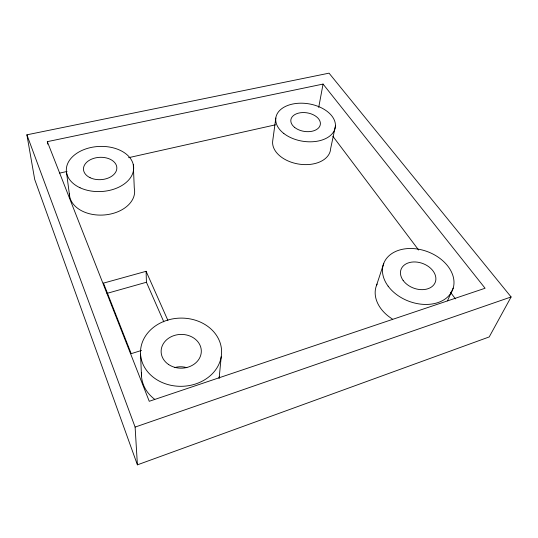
<?xml version="1.0" encoding="UTF-8"?>
<svg xmlns="http://www.w3.org/2000/svg" width="538" height="538" viewBox="0 0 538 538"><rect width="100%" height="100%" fill="white"/><g stroke="black" fill="none" stroke-linecap="round" stroke-linejoin="round"><path stroke-width="0.81" d="M221.212 356.781A40.565 34.109 -1.2 0 1 156.027 379.209A40.565 34.109 -1.2 0 1 165.919 320.655A40.565 34.109 -1.2 0 1 221.212 356.781L219.121 378.295A39.045 33.564 -2 0 0 219.343 376.714M275.819 118.037L272.705 140.929A29.247 19.018 9.3 0 0 299.874 164.245A29.247 19.018 9.3 0 0 330.635 148.643L335.436 125.953M318.704 107.432L323.062 84.069L47.324 141.655L47.7 144.137M376.506 285.443L383.782 263.284M447.475 300.863L453.198 288.119M511.1 296.956L489.217 336.936L137.405 464.839L34.694 179.41L26.9 134.816L329.041 73.161L511.1 296.956L135.112 427.091L137.405 464.839M141.548 350.426L131.191 353.661L103.457 283.123L146.101 271.307L167.883 320.372M106.927 293.392L146.423 282.248L146.101 271.307M59.678 173.101L67.062 171.447M128.569 157.688L275.375 124.843M323.062 84.069L485.088 288.247L149.248 401.294L47.324 141.655M332.847 136.235L418.625 250.022M450.407 292.195L455.457 298.886M146.423 282.248L163.821 321.865M26.9 134.816L135.112 427.091M66.47 172.073L69.57 195.758M103.457 283.123L103.605 284.689M140.539 354.132L141.487 375.901M133.296 164.675L134.285 188.132A32.65 22.522 -3.5 0 1 104.446 214.951A32.65 22.522 -3.5 0 1 69.422 193.539M174.837 367.515A18.991 16.483 -2.5 0 1 186.861 367.676M392.276 318.94A35.642 26.295 21.3 0 1 377.111 284.057M154.736 399.337A39.045 33.564 -2 0 1 141.481 372.693M294.69 127.452A14.916 9.388 9.2 0 0 319.72 126.329A14.916 9.388 9.2 0 0 302.41 112.57A14.916 9.388 9.2 0 0 294.69 127.452M283.822 133.485A30.101 18.951 9.2 0 0 334.179 130.774A30.101 18.951 9.2 0 0 298.745 103.249A30.101 18.951 9.2 0 0 283.822 133.485M403.117 280.406A18.279 13.127 20.5 0 0 433.803 284.824A18.279 13.127 20.5 0 0 417.602 262.181A18.279 13.127 20.5 0 0 403.117 280.406M388.106 286.129A36.887 26.496 20.5 0 0 450.003 294.38A36.887 26.496 20.5 0 0 416.567 248.899A36.887 26.496 20.5 0 0 388.106 286.129M90.075 177.701A16.698 11.177 -3 0 0 116.712 169.423A16.698 11.177 -3 0 0 93.693 158.367A16.698 11.177 -3 0 0 90.075 177.701M80.041 187.762A33.699 22.569 -3 0 0 133.464 170.526A33.699 22.569 -3 0 0 86.483 148.696A33.699 22.569 -3 0 0 80.041 187.762M168.535 364.475A20.101 16.893 -1.1 0 0 201.064 353.863A20.101 16.893 -1.1 0 0 174.063 335.557A20.101 16.893 -1.1 0 0 168.535 364.475"/></g></svg>
